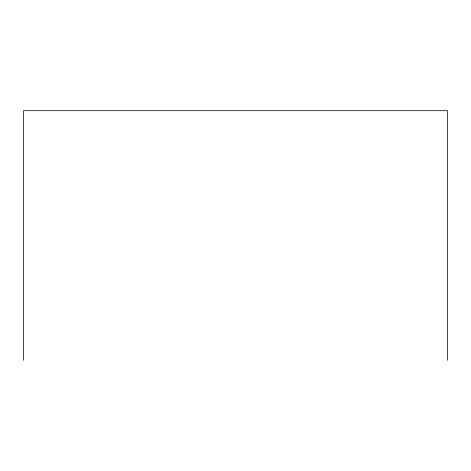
<?xml version="1.0" encoding="UTF-8"?>
<svg xmlns="http://www.w3.org/2000/svg" width="471" height="471" viewBox="0 0 471 471"><rect width="100%" height="100%" fill="white"/><g stroke="black" fill="none" stroke-linecap="round" stroke-linejoin="round"><path stroke-width="0.71" d="M447.45 360.297L447.45 110.703L23.55 110.703L23.55 360.297"/></g></svg>
